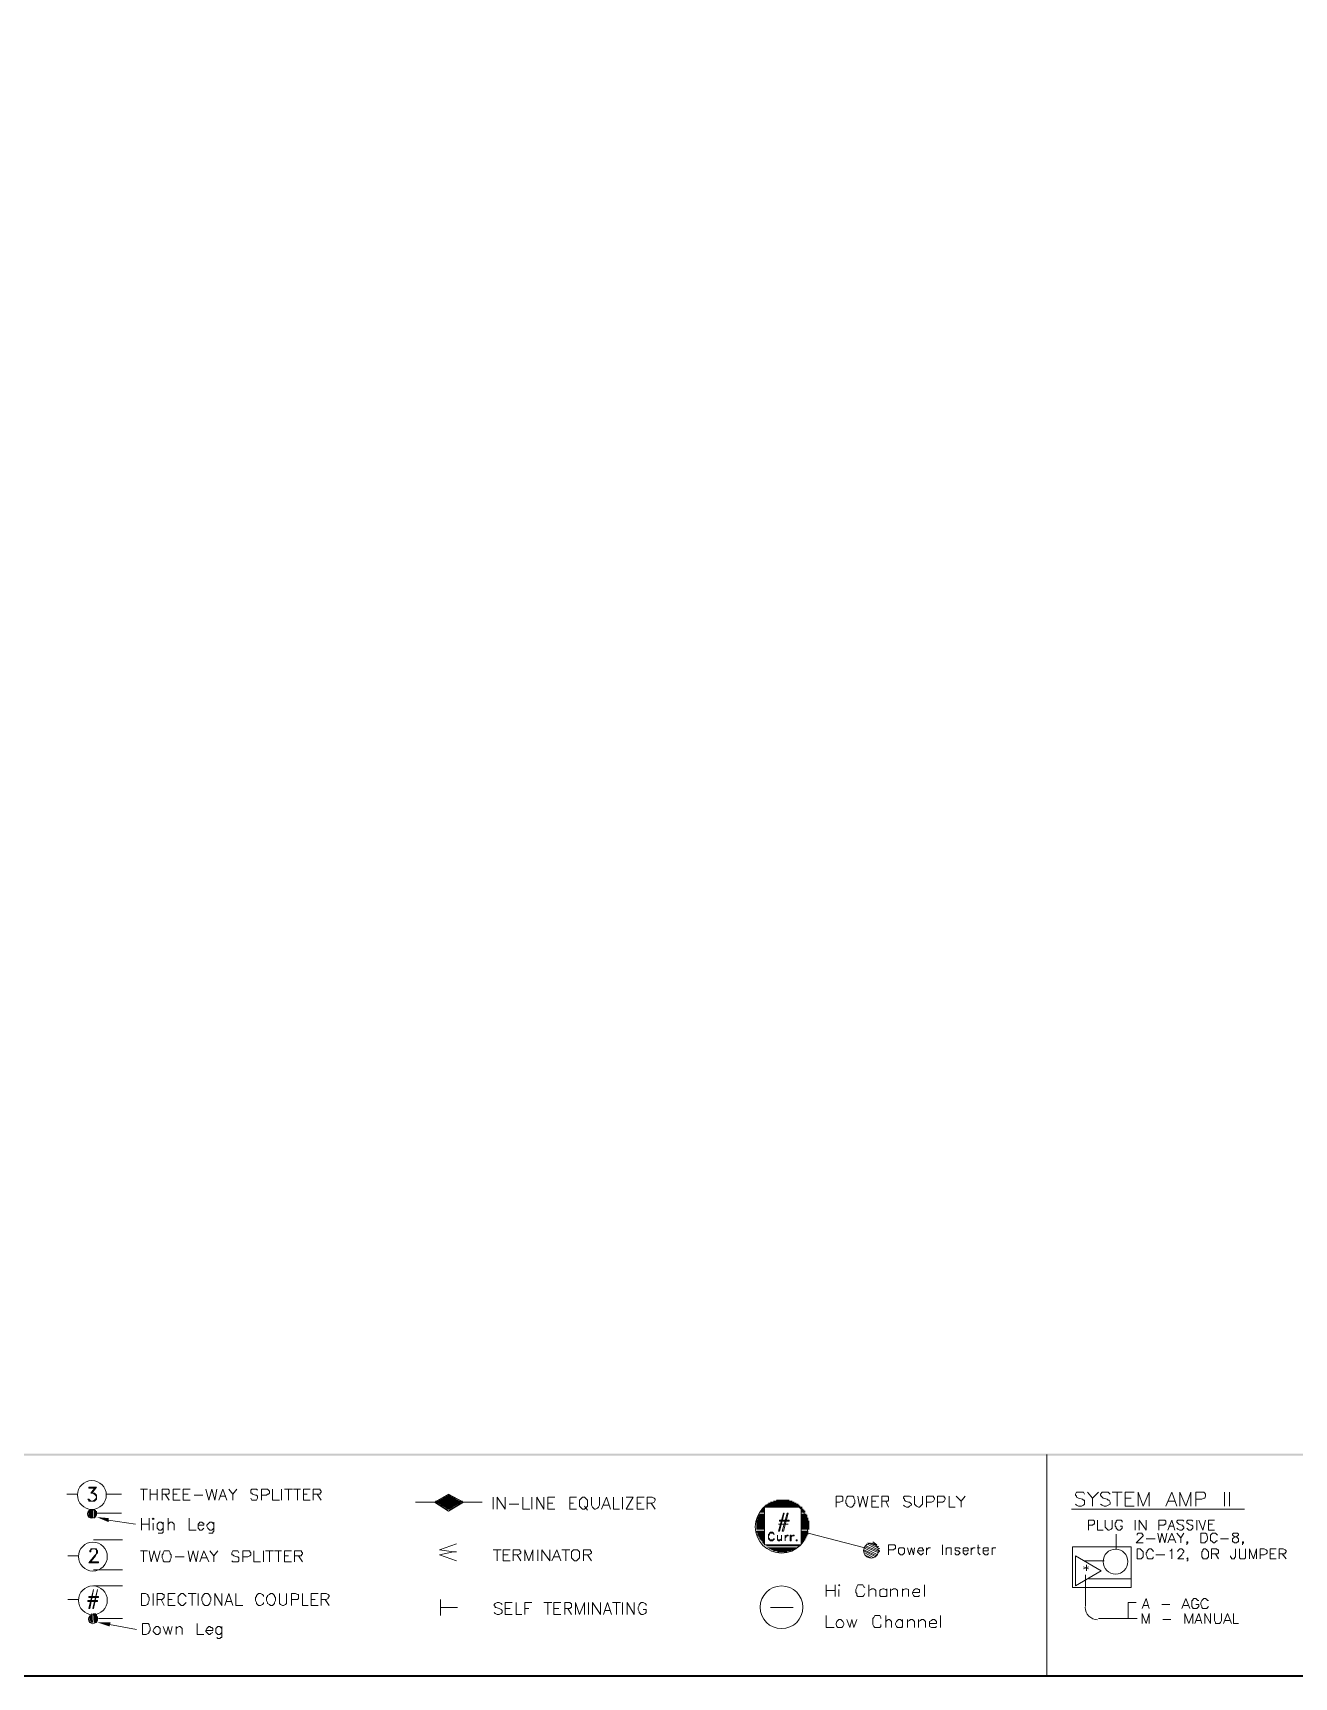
# Model space of a CAD drawing. Header units: millimetres. Extents: x 5.9 to 40.1, y 2 to 30.5.
# Drawn here: x 13.54 to 19.42, y 2.43 to 10.09 of the extents above; entities that cross this region are included whole.
import ezdxf

# ---------------------------------------------------------------- set-up
doc = ezdxf.new("R2010")
doc.units = ezdxf.units.MM
doc.layers.add('PDF_0', color=7, linetype='Continuous')

msp = doc.modelspace()

# ---------------------------------------------------------------- linework, layer by layer
at = {"layer": 'PDF_0', "lineweight": 0, "const_width": 0.00925}
msp.add_lwpolyline([(40.0887, 2.4351), (40.0887, 30.5349), (5.8905, 30.5349), (5.8905, 2.4351)], close=True, dxfattribs=at)
at = {"layer": 'PDF_0', "lineweight": 9}
msp.add_lwpolyline([(18.2631, 3.4669), (18.2631, 2.4351)], dxfattribs=at)
at = {"layer": 'PDF_0', "color": 8, "lineweight": 0, "true_color": 0x808080}
for points in [[(13.7505, 3.2784, 1), (13.8847, 3.2784, 1)], [(13.8893, 2.9915, 1), (13.7551, 2.9915, 1)], [(18.5258, 2.9683, 1), (18.6414, 2.9683, 1)], [(13.8893, 2.7879, 1), (13.7551, 2.7879, 1)], [(17.1283, 2.7555, 1), (16.9294, 2.7555, 1)]]:
    msp.add_lwpolyline(points, format="xyb", close=True, dxfattribs=at)
for points in [[(13.8351, 3.3096), (13.8027, 3.3096), (13.8027, 3.3142), (13.8397, 3.3142), (13.8166, 3.2864), (13.8212, 3.2864), (13.8304, 3.2864), (13.8397, 3.2772), (13.8397, 3.2679), (13.8397, 3.2587), (13.8304, 3.2494), (13.8212, 3.2494), (13.8119, 3.2494), (13.8027, 3.2494), (13.8027, 3.254), (13.7981, 3.2587), (13.8027, 3.2587)], [(13.8351, 3.3142), (13.8119, 3.2864), (13.8212, 3.2864), (13.8304, 3.2818), (13.8397, 3.2725)], [(14.0433, 3.3049), (14.0757, 3.3049)], [(14.0572, 3.3049), (14.0572, 3.254)], [(14.0896, 3.3049), (14.0896, 3.254)], [(14.1219, 3.3049), (14.1219, 3.254)], [(14.1451, 3.254), (14.1451, 3.3049), (14.1682, 3.3049), (14.1728, 3.3049), (14.1775, 3.3003), (14.1775, 3.2957), (14.1775, 3.291), (14.1775, 3.2864), (14.1728, 3.2818), (14.1682, 3.2818), (14.1451, 3.2818)], [(14.2284, 3.254), (14.196, 3.254), (14.196, 3.3049), (14.2284, 3.3049)], [(14.2746, 3.254), (14.2422, 3.254), (14.2422, 3.3049), (14.2746, 3.3049)], [(14.3487, 3.3049), (14.3625, 3.254), (14.3764, 3.3049), (14.3903, 3.254), (14.3996, 3.3049)], [(14.4088, 3.254), (14.4273, 3.3049), (14.4458, 3.254)], [(14.4551, 3.3049), (14.4736, 3.2818), (14.4736, 3.254)], [(14.4921, 3.3049), (14.4736, 3.2818)], [(14.5893, 3.3003), (14.5846, 3.3049), (14.5754, 3.3049), (14.5661, 3.3049), (14.5615, 3.3049), (14.5569, 3.3003), (14.5569, 3.2957), (14.5569, 3.2864), (14.5615, 3.2864), (14.5661, 3.2818), (14.58, 3.2772), (14.5846, 3.2772), (14.5893, 3.2725), (14.5893, 3.2679), (14.5893, 3.2633), (14.5846, 3.254), (14.5754, 3.254), (14.5661, 3.254), (14.5615, 3.254), (14.5569, 3.2633)], [(14.6078, 3.254), (14.6078, 3.3049), (14.6309, 3.3049), (14.6355, 3.3049), (14.6402, 3.3003), (14.6448, 3.2957), (14.6448, 3.2864), (14.6402, 3.2818), (14.6355, 3.2818), (14.6309, 3.2772), (14.6078, 3.2772)], [(14.6587, 3.3049), (14.6587, 3.254), (14.6911, 3.254)], [(14.7003, 3.3049), (14.7003, 3.254)], [(14.7142, 3.3049), (14.7512, 3.3049)], [(14.7327, 3.3049), (14.7327, 3.254)], [(14.7558, 3.3049), (14.7882, 3.3049)], [(14.7743, 3.3049), (14.7743, 3.254)], [(14.8345, 3.254), (14.8021, 3.254), (14.8021, 3.3049), (14.8345, 3.3049)], [(14.8484, 3.254), (14.8484, 3.3049), (14.8715, 3.3049), (14.8808, 3.3049), (14.8808, 3.3003), (14.8854, 3.2957), (14.8854, 3.291), (14.8808, 3.2864), (14.8808, 3.2818), (14.8715, 3.2818), (14.8484, 3.2818)], [(13.7518, 3.2818), (13.7009, 3.2818)], [(13.8397, 3.2633), (13.8304, 3.254), (13.8212, 3.2494), (13.8119, 3.2494), (13.8027, 3.254), (13.8027, 3.2587), (13.8119, 3.2494)], [(13.8258, 3.2864), (13.8351, 3.2772), (13.8397, 3.2679), (13.8351, 3.2587), (13.8258, 3.2494)], [(13.886, 3.2818), (13.9554, 3.2818)], [(14.0896, 3.2818), (14.1219, 3.2818)], [(14.159, 3.2818), (14.1775, 3.254)], [(14.196, 3.2818), (14.2145, 3.2818)], [(14.2422, 3.2818), (14.2654, 3.2818)], [(14.2931, 3.2772), (14.3348, 3.2772)], [(14.4134, 3.2725), (14.4412, 3.2725)], [(14.8021, 3.2818), (14.8206, 3.2818)], [(14.8669, 3.2818), (14.8854, 3.254)], [(15.325, 3.2448), (15.635, 3.2448)], [(15.4129, 3.2448), (15.5424, 3.2448)], [(15.4175, 3.2494), (15.5424, 3.2494)], [(15.4221, 3.2402), (15.5332, 3.2402)], [(15.4268, 3.2494), (15.5332, 3.2494)], [(15.4314, 3.254), (15.5239, 3.254)], [(15.4314, 3.2355), (15.5286, 3.2355)], [(15.4406, 3.2587), (15.5147, 3.2587)], [(15.4406, 3.2309), (15.5193, 3.2309)], [(15.4453, 3.2263), (15.51, 3.2263)], [(15.4499, 3.2633), (15.51, 3.2633)], [(15.4545, 3.2679), (15.5008, 3.2679)], [(15.4545, 3.2216), (15.5008, 3.2216)], [(15.4638, 3.2725), (15.4915, 3.2725)], [(15.4638, 3.217), (15.4962, 3.217)], [(15.473, 3.2772), (15.4869, 3.2772)], [(15.6859, 3.2679), (15.6859, 3.2124)], [(15.7044, 3.2124), (15.7044, 3.2679), (15.7414, 3.2124), (15.7414, 3.2679)], [(15.7599, 3.2355), (15.8062, 3.2355)], [(15.8247, 3.2679), (15.8247, 3.2124), (15.8571, 3.2124)], [(15.8663, 3.2679), (15.8663, 3.2124)], [(15.8895, 3.2124), (15.8895, 3.2679), (15.9218, 3.2124), (15.9218, 3.2679)], [(15.9727, 3.2124), (15.9404, 3.2124), (15.9404, 3.2679), (15.9727, 3.2679)], [(15.9404, 3.2402), (15.9635, 3.2402)], [(16.0745, 3.2124), (16.0422, 3.2124), (16.0422, 3.2679), (16.0745, 3.2679)], [(16.0422, 3.2402), (16.0607, 3.2402)], [(16.1116, 3.2263), (16.1254, 3.2078)], [(16.1439, 3.2679), (16.1439, 3.2309), (16.1486, 3.2216), (16.1532, 3.217), (16.1578, 3.2124), (16.1625, 3.2124), (16.1717, 3.217), (16.1763, 3.2216), (16.181, 3.2309), (16.181, 3.2679)], [(16.1902, 3.2124), (16.2134, 3.2679), (16.2319, 3.2124)], [(16.1995, 3.2309), (16.2226, 3.2309)], [(16.2457, 3.2679), (16.2457, 3.2124), (16.2735, 3.2124)], [(16.2874, 3.2679), (16.2874, 3.2124)], [(16.3383, 3.2124), (16.3059, 3.2124), (16.3383, 3.2679), (16.3059, 3.2679)], [(16.3892, 3.2124), (16.3568, 3.2124), (16.3568, 3.2679), (16.3892, 3.2679)], [(16.3568, 3.2402), (16.3753, 3.2402)], [(16.4031, 3.2124), (16.4031, 3.2679), (16.4262, 3.2679), (16.4354, 3.2633), (16.4401, 3.2587), (16.4401, 3.254), (16.4354, 3.2448), (16.4262, 3.2402), (16.4031, 3.2402)], [(16.4216, 3.2402), (16.4401, 3.2124)], [(16.9398, 3.217), (16.949, 3.217)], [(16.9444, 3.2216), (16.949, 3.2216)], [(16.949, 3.2263), (17.1156, 3.2263)], [(16.9537, 3.2309), (17.111, 3.2309)], [(16.9629, 3.2355), (17.1064, 3.2355)], [(16.9676, 3.2402), (17.0971, 3.2402)], [(16.9768, 3.2448), (17.0879, 3.2448)], [(16.9907, 3.2494), (17.0786, 3.2494)], [(17.0046, 3.254), (17.0647, 3.254)], [(17.1202, 3.2216), (17.1249, 3.2216)], [(17.1202, 3.217), (17.1249, 3.217)], [(17.2822, 3.2216), (17.2822, 3.2725), (17.3007, 3.2725), (17.31, 3.2725), (17.3146, 3.2679), (17.3146, 3.2633), (17.3146, 3.2587), (17.3146, 3.2494), (17.31, 3.2494), (17.3007, 3.2448), (17.2822, 3.2448)], [(17.384, 3.2725), (17.3932, 3.2216), (17.4071, 3.2725), (17.421, 3.2216), (17.4303, 3.2725)], [(17.4812, 3.2216), (17.4488, 3.2216), (17.4488, 3.2725), (17.4812, 3.2725)], [(17.4488, 3.2494), (17.4673, 3.2494)], [(17.495, 3.2216), (17.495, 3.2725), (17.5182, 3.2725), (17.5228, 3.2725), (17.5274, 3.2679), (17.5274, 3.2633), (17.5274, 3.2587), (17.5274, 3.254), (17.5228, 3.2494), (17.5182, 3.2494), (17.495, 3.2494)], [(17.5135, 3.2494), (17.5274, 3.2216)], [(17.6338, 3.2679), (17.6246, 3.2725), (17.62, 3.2725), (17.6107, 3.2725), (17.6015, 3.2725), (17.5968, 3.2679), (17.5968, 3.2633), (17.6015, 3.2587), (17.6015, 3.254), (17.6061, 3.2494), (17.62, 3.2448), (17.6246, 3.2448), (17.6292, 3.2402), (17.6338, 3.2355), (17.6338, 3.2309), (17.6246, 3.2263), (17.62, 3.2216), (17.6107, 3.2216), (17.6015, 3.2263), (17.5968, 3.2309)], [(17.6477, 3.2725), (17.6477, 3.2355), (17.6524, 3.2309), (17.657, 3.2263), (17.6662, 3.2216), (17.6709, 3.2216), (17.6755, 3.2263), (17.6801, 3.2309), (17.6847, 3.2355), (17.6847, 3.2725)], [(17.7032, 3.2216), (17.7032, 3.2725), (17.7264, 3.2725), (17.7356, 3.2725), (17.7356, 3.2679), (17.7403, 3.2633), (17.7403, 3.2587), (17.7356, 3.2494), (17.7264, 3.2448), (17.7032, 3.2448)], [(17.7541, 3.2216), (17.7541, 3.2725), (17.7773, 3.2725), (17.7865, 3.2725), (17.7865, 3.2679), (17.7912, 3.2633), (17.7912, 3.2587), (17.7865, 3.2494), (17.7773, 3.2448), (17.7541, 3.2448)], [(17.8097, 3.2725), (17.8097, 3.2216), (17.8374, 3.2216)], [(17.8421, 3.2725), (17.8652, 3.2494), (17.8652, 3.2216)], [(17.8837, 3.2725), (17.8652, 3.2494)], [(18.4389, 3.2818), (18.4343, 3.291), (18.4251, 3.291), (18.4112, 3.291), (18.4019, 3.291), (18.3973, 3.2818), (18.3973, 3.2772), (18.4019, 3.2725), (18.4019, 3.2679), (18.4112, 3.2633), (18.4297, 3.2587), (18.4343, 3.254), (18.4389, 3.254), (18.4389, 3.2448), (18.4389, 3.2355), (18.4343, 3.2309), (18.4251, 3.2263), (18.4112, 3.2263), (18.4019, 3.2309), (18.3973, 3.2355)], [(18.4528, 3.291), (18.476, 3.2633), (18.476, 3.2263)], [(18.5037, 3.291), (18.476, 3.2633)], [(18.5592, 3.2818), (18.55, 3.291), (18.5407, 3.291), (18.5315, 3.291), (18.5222, 3.291), (18.513, 3.2818), (18.513, 3.2772), (18.5176, 3.2725), (18.5222, 3.2679), (18.5269, 3.2633), (18.5454, 3.2587), (18.55, 3.254), (18.5546, 3.254), (18.5592, 3.2448), (18.5592, 3.2355), (18.55, 3.2309), (18.5407, 3.2263), (18.5315, 3.2263), (18.5222, 3.2309), (18.513, 3.2355)], [(18.5685, 3.291), (18.6148, 3.291)], [(18.5916, 3.291), (18.5916, 3.2263)], [(18.6703, 3.2263), (18.6287, 3.2263), (18.6287, 3.291), (18.6703, 3.291)], [(18.6287, 3.2633), (18.6564, 3.2633)], [(18.6888, 3.2263), (18.6888, 3.291), (18.7119, 3.2263), (18.7397, 3.291), (18.7397, 3.2263)], [(18.8184, 3.2263), (18.8461, 3.291), (18.8693, 3.2263)], [(18.8276, 3.2494), (18.86, 3.2494)], [(18.8831, 3.2263), (18.8831, 3.291), (18.9109, 3.2263), (18.934, 3.291), (18.934, 3.2263)], [(18.9572, 3.2263), (18.9572, 3.291), (18.9849, 3.291), (18.9942, 3.291), (18.9988, 3.2864), (19.0034, 3.2818), (19.0034, 3.2725), (18.9988, 3.2633), (18.9942, 3.2633), (18.9849, 3.2587), (18.9572, 3.2587)], [(19.0914, 3.291), (19.0914, 3.2263)], [(19.1145, 3.291), (19.1145, 3.2263)], [(13.8027, 3.2031), (13.8027, 3.18)], [(13.8073, 3.2124), (13.8073, 3.1754)], [(13.8119, 3.2124), (13.8119, 3.1707)], [(13.8166, 3.2124), (13.8166, 3.1707)], [(13.8212, 3.2124), (13.8212, 3.1707)], [(13.8304, 3.2124), (13.8304, 3.1707)], [(13.8351, 3.2078), (13.8351, 3.1754)], [(13.8397, 3.2031), (13.8397, 3.1846)], [(13.8397, 3.1939), (13.9554, 3.1939)], [(13.8952, 3.1615), (14.0201, 3.143)], [(14.0479, 3.1707), (14.0479, 3.1152)], [(14.0479, 3.143), (14.0849, 3.143)], [(14.0849, 3.1707), (14.0849, 3.1152)], [(14.1034, 3.1476), (14.1034, 3.1152)], [(14.1497, 3.143), (14.1451, 3.1476), (14.1404, 3.1522), (14.1312, 3.1522), (14.1266, 3.1476), (14.1219, 3.143), (14.1219, 3.1384), (14.1219, 3.1337), (14.1219, 3.1245), (14.1266, 3.1198), (14.1312, 3.1152), (14.1404, 3.1152), (14.1451, 3.1198), (14.1497, 3.1245)], [(14.1497, 3.1522), (14.1497, 3.1106), (14.1497, 3.106), (14.1451, 3.1013), (14.1404, 3.1013), (14.1312, 3.1013), (14.1266, 3.1013)], [(14.1728, 3.1707), (14.1728, 3.1152)], [(14.1728, 3.143), (14.1775, 3.1476), (14.1821, 3.1522), (14.1913, 3.1522), (14.196, 3.1476), (14.2006, 3.143), (14.2006, 3.1152)], [(14.27, 3.1707), (14.27, 3.1152), (14.3024, 3.1152)], [(14.3116, 3.1384), (14.3394, 3.1384), (14.3394, 3.143), (14.3394, 3.1476), (14.3348, 3.1476), (14.3302, 3.1522), (14.3209, 3.1522), (14.3163, 3.1476), (14.3116, 3.143), (14.3116, 3.1384), (14.3116, 3.1337), (14.3116, 3.1245), (14.3163, 3.1198), (14.3209, 3.1152), (14.3302, 3.1152), (14.3348, 3.1198), (14.3394, 3.1245)], [(14.3857, 3.143), (14.3811, 3.1476), (14.3764, 3.1522), (14.3672, 3.1522), (14.3625, 3.1476), (14.3579, 3.143), (14.3533, 3.1384), (14.3533, 3.1337), (14.3579, 3.1245), (14.3625, 3.1198), (14.3672, 3.1152), (14.3764, 3.1152), (14.3811, 3.1198), (14.3857, 3.1245)], [(14.3857, 3.1522), (14.3857, 3.1106), (14.3811, 3.106), (14.3811, 3.1013), (14.3764, 3.1013), (14.3672, 3.1013), (14.3625, 3.1013)], [(15.4684, 3.2124), (15.4869, 3.2124)], [(16.912, 3.1615), (16.949, 3.1615)], [(16.912, 3.1569), (16.949, 3.1569)], [(16.912, 3.1522), (16.949, 3.1522)], [(16.912, 3.1476), (16.949, 3.1476)], [(16.912, 3.143), (16.949, 3.143)], [(16.9167, 3.1754), (16.949, 3.1754)], [(16.9167, 3.1707), (16.949, 3.1707)], [(16.9167, 3.1661), (16.949, 3.1661)], [(16.9213, 3.1846), (16.949, 3.1846)], [(16.9213, 3.18), (16.949, 3.18)], [(16.9259, 3.1985), (16.949, 3.1985)], [(16.9259, 3.1893), (16.949, 3.1893)], [(16.9305, 3.2031), (16.949, 3.2031)], [(16.9352, 3.2124), (16.949, 3.2124)], [(16.9352, 3.2078), (16.949, 3.2078)], [(17.0138, 3.143), (17.0601, 3.143), (17.0138, 3.143)], [(17.1202, 3.2124), (17.1295, 3.2124)], [(17.1202, 3.2078), (17.1341, 3.2078)], [(17.1202, 3.2031), (17.1388, 3.2031)], [(17.1202, 3.1985), (17.1388, 3.1985)], [(17.1202, 3.1893), (17.1434, 3.1893)], [(17.1202, 3.1846), (17.148, 3.1846)], [(17.1202, 3.18), (17.148, 3.18)], [(17.1202, 3.1754), (17.148, 3.1754)], [(17.1202, 3.1707), (17.1526, 3.1707)], [(17.1202, 3.1661), (17.1526, 3.1661)], [(17.1202, 3.1615), (17.1526, 3.1615)], [(17.1202, 3.1569), (17.1573, 3.1569)], [(17.1202, 3.1522), (17.1573, 3.1522)], [(17.1202, 3.1476), (17.1573, 3.1476)], [(17.1202, 3.143), (17.1573, 3.143)], [(18.3788, 3.2124), (19.1839, 3.2124)], [(18.4575, 3.1152), (18.4575, 3.1615), (18.476, 3.1615), (18.4806, 3.1615), (18.4852, 3.1569), (18.4852, 3.1522), (18.4852, 3.1476), (18.4852, 3.143), (18.4806, 3.143), (18.476, 3.1384), (18.4575, 3.1384)], [(18.4991, 3.1615), (18.4991, 3.1152), (18.5269, 3.1152)], [(18.5361, 3.1615), (18.5361, 3.1291), (18.5407, 3.1245), (18.5454, 3.1198), (18.55, 3.1152), (18.5546, 3.1152), (18.5639, 3.1198), (18.5685, 3.1245), (18.5685, 3.1291), (18.5685, 3.1615)], [(18.6148, 3.1522), (18.6148, 3.1569), (18.6101, 3.1615), (18.6055, 3.1615), (18.5963, 3.1615), (18.5916, 3.1615), (18.587, 3.1569), (18.587, 3.1522), (18.5824, 3.1476), (18.5824, 3.1337), (18.587, 3.1291), (18.587, 3.1245), (18.5916, 3.1198), (18.5963, 3.1152), (18.6055, 3.1152), (18.6101, 3.1198), (18.6148, 3.1245), (18.6148, 3.1291), (18.6148, 3.1337), (18.6055, 3.1337)], [(18.6749, 3.1615), (18.6749, 3.1152)], [(18.6934, 3.1152), (18.6934, 3.1615), (18.7258, 3.1152), (18.7258, 3.1615)], [(18.786, 3.1152), (18.786, 3.1615), (18.8091, 3.1615), (18.8137, 3.1615), (18.8184, 3.1569), (18.8184, 3.1522), (18.8184, 3.1476), (18.8184, 3.143), (18.8137, 3.143), (18.8091, 3.1384), (18.786, 3.1384)], [(18.8276, 3.1152), (18.8461, 3.1615), (18.86, 3.1152)], [(18.9016, 3.1569), (18.897, 3.1615), (18.8924, 3.1615), (18.8831, 3.1615), (18.8739, 3.1615), (18.8693, 3.1569), (18.8693, 3.1522), (18.8739, 3.1476), (18.8785, 3.143), (18.8924, 3.1384), (18.897, 3.1384), (18.897, 3.1337), (18.9016, 3.1291), (18.9016, 3.1245), (18.897, 3.1198), (18.8924, 3.1152), (18.8831, 3.1152), (18.8739, 3.1198), (18.8693, 3.1245)], [(18.9433, 3.1569), (18.9387, 3.1615), (18.934, 3.1615), (18.9248, 3.1615), (18.9202, 3.1615), (18.9155, 3.1569), (18.9155, 3.1522), (18.9155, 3.1476), (18.9202, 3.1476), (18.9248, 3.143), (18.934, 3.1384), (18.9387, 3.1384), (18.9433, 3.1337), (18.9433, 3.1291), (18.9433, 3.1245), (18.9387, 3.1198), (18.934, 3.1152), (18.9248, 3.1152), (18.9202, 3.1198), (18.9155, 3.1245)], [(18.9618, 3.1615), (18.9618, 3.1152)], [(18.971, 3.1615), (18.9896, 3.1152), (19.0034, 3.1615)], [(19.0451, 3.1152), (19.0173, 3.1152), (19.0173, 3.1615), (19.0451, 3.1615)], [(19.0173, 3.143), (19.0358, 3.143)], [(13.8258, 3.069), (13.96, 3.069)], [(16.912, 3.1384), (16.949, 3.1384)], [(16.912, 3.1337), (16.949, 3.1337)], [(16.912, 3.1291), (16.949, 3.1291)], [(16.912, 3.1245), (16.949, 3.1245)], [(16.912, 3.1198), (16.949, 3.1198)], [(16.912, 3.1106), (16.949, 3.1106)], [(16.912, 3.106), (16.949, 3.106)], [(16.9167, 3.1013), (16.949, 3.1013)], [(16.9167, 3.0967), (16.949, 3.0967)], [(16.9167, 3.0921), (16.949, 3.0921)], [(16.9213, 3.0875), (16.949, 3.0875)], [(16.9213, 3.0828), (16.949, 3.0828)], [(16.9259, 3.0782), (16.949, 3.0782)], [(16.9259, 3.0736), (16.949, 3.0736)], [(16.9305, 3.069), (16.949, 3.069)], [(16.9352, 3.0643), (16.949, 3.0643)], [(17.1202, 3.1384), (17.1573, 3.1384)], [(17.1202, 3.1337), (17.1573, 3.1337)], [(17.1202, 3.1291), (17.1573, 3.1291)], [(17.1202, 3.1245), (17.1573, 3.1245)], [(17.1202, 3.1198), (17.1573, 3.1198)], [(17.1202, 3.1106), (17.1526, 3.1106)], [(17.1202, 3.106), (17.1526, 3.106)], [(17.1202, 3.1013), (17.1526, 3.1013), (17.4164, 3.0319)], [(17.1202, 3.0967), (17.1526, 3.0967)], [(17.1202, 3.0921), (17.148, 3.0921)], [(17.1202, 3.0875), (17.148, 3.0875)], [(17.1202, 3.0828), (17.1434, 3.0828)], [(17.1202, 3.0782), (17.1434, 3.0782)], [(17.1202, 3.0736), (17.1388, 3.0736)], [(17.1202, 3.069), (17.1388, 3.069)], [(17.1202, 3.0643), (17.1341, 3.0643)], [(18.587, 3.0273), (18.587, 3.0967)], [(18.6842, 3.0921), (18.6842, 3.0967), (18.6888, 3.1013), (18.6934, 3.1013), (18.7027, 3.1013), (18.7073, 3.1013), (18.7073, 3.0967), (18.7119, 3.0921), (18.7119, 3.0875), (18.7073, 3.0828), (18.7027, 3.0782), (18.6795, 3.0551), (18.7119, 3.0551)], [(18.7258, 3.0736), (18.7675, 3.0736)], [(18.7813, 3.1013), (18.7906, 3.0551), (18.7998, 3.1013), (18.8137, 3.0551), (18.823, 3.1013)], [(18.8276, 3.0551), (18.8461, 3.1013), (18.8646, 3.0551)], [(18.8322, 3.1337), (18.8554, 3.1337)], [(18.8369, 3.069), (18.86, 3.069)], [(18.8693, 3.1013), (18.8878, 3.0782), (18.8878, 3.0551)], [(18.9016, 3.1013), (18.8878, 3.0782)], [(19.059, 3.0921), (19.0543, 3.0967), (19.0497, 3.1013), (19.0451, 3.1013), (19.0405, 3.1013), (19.0358, 3.1013), (19.0312, 3.0967), (19.0266, 3.0921), (19.0266, 3.0828), (19.0266, 3.0736), (19.0266, 3.0643), (19.0312, 3.0643), (19.0358, 3.0597), (19.0405, 3.0551), (19.0451, 3.0551), (19.0497, 3.0597), (19.0543, 3.0643), (19.059, 3.0643)], [(19.0728, 3.0736), (19.1099, 3.0736)], [(13.7564, 2.9949), (13.7055, 2.9949)], [(13.8073, 2.9672), (13.8489, 2.9672), (13.8489, 2.9625), (13.8027, 2.9625), (13.8304, 2.9949), (13.8397, 3.0042), (13.8397, 3.0088), (13.8397, 3.0181), (13.8397, 3.0227), (13.8304, 3.0273), (13.8212, 3.0273), (13.8119, 3.0227), (13.8119, 3.0181), (13.8119, 3.0134), (13.8073, 3.0134), (13.8073, 3.0181), (13.8119, 3.0227), (13.8119, 3.0273), (13.8212, 3.0273), (13.8304, 3.0273), (13.8397, 3.0273), (13.8397, 3.0227), (13.8443, 3.0181), (13.8443, 3.0088), (13.8397, 3.0042), (13.8351, 2.9949), (13.8073, 2.9625)], [(14.0433, 3.0181), (14.0757, 3.0181)], [(14.0572, 3.0181), (14.0572, 2.9672)], [(14.0849, 3.0181), (14.0942, 2.9672), (14.1081, 3.0181), (14.1219, 2.9672), (14.1358, 3.0181)], [(14.2052, 2.9903), (14.2469, 2.9903)], [(14.2654, 3.0181), (14.2746, 2.9672), (14.2885, 3.0181), (14.3024, 2.9672), (14.3116, 3.0181)], [(14.3209, 2.9672), (14.3394, 3.0181), (14.3625, 2.9672)], [(14.3302, 2.9857), (14.3533, 2.9857)], [(14.3672, 3.0181), (14.3857, 2.9949), (14.3857, 2.9672)], [(14.4042, 3.0181), (14.3857, 2.9949)], [(14.5014, 3.0088), (14.4967, 3.0181), (14.4921, 3.0181), (14.4782, 3.0181), (14.4736, 3.0181), (14.469, 3.0088), (14.469, 3.0042), (14.469, 2.9995), (14.4736, 2.9995), (14.4782, 2.9949), (14.4921, 2.9903), (14.4967, 2.9903), (14.5014, 2.9857), (14.5014, 2.981), (14.5014, 2.9718), (14.4967, 2.9672), (14.4921, 2.9672), (14.4782, 2.9672), (14.4736, 2.9672), (14.469, 2.9718)], [(14.5199, 2.9672), (14.5199, 3.0181), (14.543, 3.0181), (14.5523, 3.0181), (14.5523, 3.0134), (14.5569, 3.0088), (14.5569, 2.9995), (14.5523, 2.9949), (14.543, 2.9903), (14.5199, 2.9903)], [(14.5708, 3.0181), (14.5708, 2.9672), (14.6032, 2.9672)], [(14.617, 3.0181), (14.617, 2.9672)], [(14.6263, 3.0181), (14.6633, 3.0181)], [(14.6448, 3.0181), (14.6448, 2.9672)], [(14.6679, 3.0181), (14.7003, 3.0181)], [(14.6864, 3.0181), (14.6864, 2.9672)], [(14.7466, 2.9672), (14.7142, 2.9672), (14.7142, 3.0181), (14.7466, 3.0181)], [(14.7142, 2.9949), (14.7327, 2.9949)], [(14.7605, 2.9672), (14.7605, 3.0181), (14.7836, 3.0181), (14.7929, 3.0181), (14.7929, 3.0134), (14.7975, 3.0088), (14.7975, 3.0042), (14.7929, 2.9995), (14.7929, 2.9949), (14.7836, 2.9949), (14.7605, 2.9949)], [(14.779, 2.9949), (14.7975, 2.9672)], [(15.5008, 3.0134), (15.436, 3.0227), (15.5147, 3.0504)], [(15.5147, 2.9718), (15.436, 2.9995), (15.5008, 3.0134), (15.5147, 3.0134)], [(15.6859, 3.0227), (15.7229, 3.0227)], [(15.7044, 3.0227), (15.7044, 2.9718)], [(15.7645, 2.9718), (15.7321, 2.9718), (15.7321, 3.0227), (15.7645, 3.0227)], [(15.7321, 2.9995), (15.7553, 2.9995)], [(15.7784, 2.9718), (15.7784, 3.0227), (15.8015, 3.0227), (15.8108, 3.0227), (15.8108, 3.0181), (15.8154, 3.0134), (15.8154, 3.0088), (15.8108, 3.0042), (15.8015, 2.9995), (15.7784, 2.9995)], [(15.7969, 2.9995), (15.8154, 2.9718)], [(15.8339, 2.9718), (15.8339, 3.0227), (15.8524, 2.9718), (15.871, 3.0227), (15.871, 2.9718)], [(15.8941, 3.0227), (15.8941, 2.9718)], [(15.9126, 2.9718), (15.9126, 3.0227), (15.9496, 2.9718), (15.9496, 3.0227)], [(15.9589, 2.9718), (15.982, 3.0227), (16.0005, 2.9718)], [(15.9681, 2.9903), (15.9913, 2.9903)], [(16.0051, 3.0227), (16.0422, 3.0227)], [(16.0236, 3.0227), (16.0236, 2.9718)], [(16.1069, 2.9718), (16.1069, 3.0227), (16.1301, 3.0227), (16.1393, 3.0227), (16.1393, 3.0181), (16.1439, 3.0134), (16.1439, 3.0088), (16.1393, 3.0042), (16.1301, 2.9995), (16.1069, 2.9995)], [(16.1254, 2.9995), (16.1439, 2.9718)], [(16.9398, 3.0597), (16.949, 3.0597)], [(16.9398, 3.0551), (16.949, 3.0551)], [(16.9444, 3.0504), (16.949, 3.0504)], [(16.9537, 3.0458), (17.1156, 3.0458)], [(16.9583, 3.0412), (17.111, 3.0412)], [(16.9629, 3.0319), (17.1017, 3.0319)], [(16.9722, 3.0273), (17.0971, 3.0273)], [(16.9814, 3.0227), (17.0879, 3.0227)], [(16.9907, 3.0181), (17.074, 3.0181)], [(17.0092, 3.0134), (17.0555, 3.0134)], [(17.1202, 3.0597), (17.1295, 3.0597)], [(17.1202, 3.0551), (17.1249, 3.0551)], [(17.1202, 3.0504), (17.1202, 3.0504)], [(17.4765, 2.9995), (17.4117, 3.0319)], [(17.4719, 2.9949), (17.4117, 3.0227)], [(17.4673, 2.9903), (17.4117, 3.0181)], [(17.4812, 3.0088), (17.4164, 3.0366)], [(17.458, 2.9857), (17.4164, 3.0088)], [(17.4858, 3.0134), (17.421, 3.0412)], [(17.4858, 3.0181), (17.4256, 3.0504)], [(17.4441, 2.9857), (17.4256, 2.9949)], [(17.4858, 3.0273), (17.4303, 3.0551)], [(17.4812, 3.0366), (17.4395, 3.0551)], [(17.4719, 3.0458), (17.4534, 3.0597)], [(17.5274, 2.9995), (17.5274, 3.0458), (17.5506, 3.0458), (17.5552, 3.0458), (17.5598, 3.0412), (17.5598, 3.0319), (17.5598, 3.0273), (17.5552, 3.0273), (17.5506, 3.0227), (17.5274, 3.0227)], [(17.6153, 3.0319), (17.6246, 2.9995), (17.6338, 3.0319), (17.6431, 2.9995), (17.6477, 3.0319)], [(17.6616, 3.0181), (17.6894, 3.0181), (17.6894, 3.0227), (17.6847, 3.0273), (17.6847, 3.0319), (17.6801, 3.0319), (17.6755, 3.0319), (17.6709, 3.0319), (17.6662, 3.0273), (17.6616, 3.0181), (17.6616, 3.0134), (17.6662, 3.0088), (17.6709, 3.0042), (17.6755, 2.9995), (17.6801, 2.9995), (17.6847, 3.0042), (17.6894, 3.0088)], [(17.7032, 3.0319), (17.7032, 2.9995)], [(17.7032, 3.0181), (17.7079, 3.0273), (17.7125, 3.0319), (17.7171, 3.0319), (17.7218, 3.0319)], [(17.7773, 3.0458), (17.7773, 2.9995)], [(17.7958, 3.0319), (17.7958, 2.9995)], [(17.7958, 3.0227), (17.8004, 3.0319), (17.805, 3.0319), (17.8143, 3.0319), (17.8189, 3.0319), (17.8189, 3.0227), (17.8189, 2.9995)], [(17.8606, 3.0273), (17.8559, 3.0319), (17.8513, 3.0319), (17.8421, 3.0319), (17.8374, 3.0319), (17.8374, 3.0273), (17.8374, 3.0227), (17.8421, 3.0181), (17.8513, 3.0181), (17.8559, 3.0134), (17.8606, 3.0088), (17.8559, 3.0042), (17.8513, 2.9995), (17.8421, 2.9995), (17.8374, 3.0042), (17.8374, 3.0088)], [(17.8744, 3.0181), (17.8976, 3.0181), (17.8976, 3.0227), (17.8976, 3.0273), (17.893, 3.0319), (17.8883, 3.0319), (17.8837, 3.0319), (17.8791, 3.0319), (17.8744, 3.0273), (17.8744, 3.0181), (17.8744, 3.0134), (17.8744, 3.0088), (17.8791, 3.0042), (17.8837, 2.9995), (17.8883, 2.9995), (17.893, 3.0042), (17.8976, 3.0088)], [(17.9115, 3.0319), (17.9115, 2.9995)], [(17.9115, 3.0181), (17.9161, 3.0273), (17.9207, 3.0319), (17.9253, 3.0319), (17.93, 3.0319)], [(17.9392, 3.0319), (17.9531, 3.0319)], [(17.9439, 3.0458), (17.9439, 3.0088), (17.9485, 3.0042), (17.9531, 2.9995)], [(17.967, 3.0181), (17.9901, 3.0181), (17.9901, 3.0227), (17.9901, 3.0273), (17.9901, 3.0319), (17.9855, 3.0319), (17.9762, 3.0319), (17.9716, 3.0319), (17.967, 3.0273), (17.967, 3.0181), (17.967, 3.0134), (17.967, 3.0088), (17.9716, 3.0042), (17.9762, 2.9995), (17.9855, 2.9995), (17.9901, 3.0042), (17.9901, 3.0088)], [(18.0086, 3.0319), (18.0086, 2.9995)], [(18.0086, 3.0181), (18.0086, 3.0273), (18.0133, 3.0319), (18.0179, 3.0319), (18.0271, 3.0319)], [(18.7582, 3.0134), (18.7582, 3.0181), (18.7536, 3.0227), (18.749, 3.0273), (18.7397, 3.0273), (18.7351, 3.0227), (18.7304, 3.0181), (18.7304, 3.0134), (18.7258, 3.0088), (18.7258, 2.9995), (18.7304, 2.9903), (18.7304, 2.9857), (18.7351, 2.981), (18.7397, 2.981), (18.749, 2.981), (18.7536, 2.981), (18.7582, 2.9857), (18.7582, 2.9903)], [(18.7721, 2.9995), (18.8137, 2.9995)], [(18.8369, 3.0181), (18.8415, 3.0181), (18.8461, 3.0273), (18.8461, 2.981)], [(18.8739, 3.0134), (18.8739, 3.0181), (18.8785, 3.0227), (18.8831, 3.0273), (18.8924, 3.0273), (18.897, 3.0227), (18.9016, 3.0181), (18.9016, 3.0134), (18.897, 3.0088), (18.8924, 2.9995), (18.8739, 2.981), (18.9016, 2.981)], [(18.9202, 3.0597), (18.9155, 3.0551), (18.9155, 3.0597), (18.9202, 3.0597), (18.9202, 3.0551), (18.9155, 3.0504), (18.9155, 3.0458)], [(18.9202, 2.981), (18.9155, 2.981), (18.9202, 2.9857), (18.9202, 2.981), (18.9202, 2.9764), (18.9202, 2.9718), (18.9155, 2.9718)], [(19.0312, 2.981), (19.0312, 3.0273), (19.0543, 3.0273), (19.059, 3.0227), (19.0636, 3.0227), (19.0636, 3.0181), (19.0636, 3.0134), (19.0636, 3.0088), (19.059, 3.0042), (19.0543, 3.0042), (19.0312, 3.0042)], [(19.0497, 3.0042), (19.0636, 2.981)], [(19.1422, 3.0273), (19.1422, 2.9903), (19.1376, 2.9857), (19.1376, 2.981), (19.133, 2.981), (19.1284, 2.981), (19.1237, 2.981), (19.1237, 2.9857), (19.1191, 2.9903), (19.1191, 2.9949)], [(19.1608, 3.0273), (19.1608, 2.9949), (19.1608, 2.9857), (19.1654, 2.981), (19.17, 2.981), (19.1746, 2.981), (19.1839, 2.981), (19.1885, 2.9857), (19.1885, 2.9949), (19.1885, 3.0273)], [(19.1793, 3.0597), (19.1746, 3.0551), (19.1746, 3.0597), (19.1793, 3.0597), (19.1793, 3.0551), (19.1746, 3.0504), (19.1746, 3.0458)], [(19.207, 2.981), (19.207, 3.0273), (19.2255, 2.981), (19.2394, 3.0273), (19.2394, 2.981)], [(19.2579, 2.981), (19.2579, 3.0273), (19.2764, 3.0273), (19.2857, 3.0227), (19.2903, 3.0181), (19.2903, 3.0088), (19.2857, 3.0042), (19.2764, 2.9995), (19.2579, 2.9995)], [(19.332, 2.981), (19.3042, 2.981), (19.3042, 3.0273), (19.332, 3.0273)], [(19.3042, 3.0042), (19.3227, 3.0042)], [(19.3458, 2.981), (19.3458, 3.0273), (19.3643, 3.0273), (19.3736, 3.0227), (19.3782, 3.0181), (19.3782, 3.0134), (19.3736, 3.0088), (19.3736, 3.0042), (19.3643, 3.0042), (19.3458, 3.0042)], [(19.3597, 3.0042), (19.3782, 2.981)], [(13.8258, 2.9301), (13.96, 2.9301)], [(18.4343, 2.944), (18.4575, 2.9348)], [(18.4575, 2.944), (18.4343, 2.9348)], [(18.5315, 2.9718), (18.4389, 2.9718)], [(18.4482, 2.9533), (18.4482, 2.9255)], [(13.8258, 2.8561), (13.96, 2.8561)], [(17.2359, 2.8607), (17.2359, 2.8052)], [(17.2359, 2.833), (17.2776, 2.833)], [(17.2776, 2.8607), (17.2776, 2.8052)], [(17.2961, 2.8376), (17.2961, 2.8052)], [(17.4164, 2.8469), (17.4117, 2.8515), (17.4071, 2.8607), (17.4025, 2.8607), (17.3932, 2.8607), (17.384, 2.8607), (17.3794, 2.8515), (17.3794, 2.8469), (17.3747, 2.8376), (17.3747, 2.8237), (17.3794, 2.8191), (17.3794, 2.8098), (17.384, 2.8052), (17.3932, 2.8052), (17.4025, 2.8052), (17.4071, 2.8052), (17.4117, 2.8098), (17.4164, 2.8191)], [(17.4349, 2.8607), (17.4349, 2.8052)], [(17.4349, 2.833), (17.4441, 2.8376), (17.4488, 2.8422), (17.458, 2.8422), (17.4626, 2.8376), (17.4673, 2.833), (17.4673, 2.8052)], [(17.5182, 2.833), (17.5135, 2.8376), (17.5043, 2.8422), (17.4997, 2.8422), (17.4904, 2.8376), (17.4858, 2.833), (17.4858, 2.8237), (17.4858, 2.8191), (17.4858, 2.8098), (17.4904, 2.8052), (17.4997, 2.8052), (17.5043, 2.8052), (17.5135, 2.8052), (17.5182, 2.8098)], [(17.5182, 2.8422), (17.5182, 2.8052)], [(17.5367, 2.8422), (17.5367, 2.8052)], [(17.5367, 2.833), (17.5459, 2.8376), (17.5506, 2.8422), (17.5598, 2.8422), (17.5644, 2.8376), (17.5691, 2.833), (17.5691, 2.8052)], [(17.5922, 2.8422), (17.5922, 2.8052)], [(17.5922, 2.833), (17.5968, 2.8376), (17.6061, 2.8422), (17.6107, 2.8422), (17.62, 2.8376), (17.62, 2.833), (17.62, 2.8052)], [(17.6385, 2.8237), (17.6709, 2.8237), (17.6709, 2.833), (17.6709, 2.8376), (17.6662, 2.8376), (17.6616, 2.8422), (17.6524, 2.8422), (17.6477, 2.8376), (17.6431, 2.833), (17.6385, 2.8237), (17.6385, 2.8191), (17.6431, 2.8098), (17.6477, 2.8052), (17.6524, 2.8052), (17.6616, 2.8052), (17.6662, 2.8052), (17.6709, 2.8098)], [(17.694, 2.8607), (17.694, 2.8052)], [(18.4436, 2.7589), (18.4436, 2.907)], [(18.4575, 2.8885), (18.6564, 2.8885)], [(13.7564, 2.7913), (13.7055, 2.7913)], [(14.1034, 2.8191), (14.1034, 2.7636)], [(14.1219, 2.7636), (14.1219, 2.8191), (14.1451, 2.8191), (14.1497, 2.8145), (14.1543, 2.8145), (14.1543, 2.8098), (14.1543, 2.8052), (14.1543, 2.8006), (14.1497, 2.796), (14.1451, 2.7913), (14.1219, 2.7913)], [(14.1404, 2.7913), (14.1543, 2.7636)], [(14.2052, 2.7636), (14.1728, 2.7636), (14.1728, 2.8191), (14.2052, 2.8191)], [(14.1728, 2.7913), (14.1913, 2.7913)], [(14.2561, 2.8052), (14.2515, 2.8098), (14.2469, 2.8145), (14.2422, 2.8191), (14.233, 2.8191), (14.2284, 2.8145), (14.2237, 2.8098), (14.2191, 2.8052), (14.2191, 2.8006), (14.2191, 2.7867), (14.2191, 2.7774), (14.2237, 2.7728), (14.2284, 2.7682), (14.233, 2.7636), (14.2422, 2.7636), (14.2469, 2.7682), (14.2515, 2.7728), (14.2561, 2.7774)], [(14.2654, 2.8191), (14.3024, 2.8191)], [(14.2839, 2.8191), (14.2839, 2.7636)], [(14.3116, 2.8191), (14.3116, 2.7636)], [(14.3903, 2.7636), (14.3903, 2.8191), (14.4227, 2.7636), (14.4227, 2.8191)], [(14.4366, 2.7636), (14.4551, 2.8191), (14.4736, 2.7636)], [(14.4412, 2.7821), (14.469, 2.7821)], [(14.4875, 2.8191), (14.4875, 2.7636), (14.5199, 2.7636)], [(14.617, 2.8052), (14.617, 2.8098), (14.6124, 2.8145), (14.6032, 2.8191), (14.5939, 2.8191), (14.5893, 2.8145), (14.5846, 2.8098), (14.5846, 2.8052), (14.58, 2.8006), (14.58, 2.7867), (14.5846, 2.7774), (14.5846, 2.7728), (14.5893, 2.7682), (14.5939, 2.7636), (14.6032, 2.7636), (14.6124, 2.7682), (14.617, 2.7728), (14.617, 2.7774)], [(14.6911, 2.8191), (14.6911, 2.7821), (14.6911, 2.7728), (14.6957, 2.7682), (14.7049, 2.7636), (14.7096, 2.7636), (14.7188, 2.7682), (14.7235, 2.7728), (14.7235, 2.7821), (14.7235, 2.8191)], [(14.7466, 2.7636), (14.7466, 2.8191), (14.7651, 2.8191), (14.7743, 2.8145), (14.779, 2.8145), (14.779, 2.8098), (14.779, 2.8006), (14.779, 2.796), (14.7743, 2.7913), (14.7651, 2.7913), (14.7466, 2.7913)], [(14.7975, 2.8191), (14.7975, 2.7636), (14.8252, 2.7636)], [(14.8715, 2.7636), (14.8391, 2.7636), (14.8391, 2.8191), (14.8715, 2.8191)], [(14.8391, 2.7913), (14.8576, 2.7913)], [(14.8854, 2.7636), (14.8854, 2.8191), (14.9085, 2.8191), (14.9178, 2.8145), (14.9224, 2.8098), (14.9224, 2.8052), (14.9178, 2.8006), (14.9178, 2.796), (14.9085, 2.7913), (14.8854, 2.7913)], [(14.9039, 2.7913), (14.9224, 2.7636)], [(15.4406, 2.7913), (15.4406, 2.7173)], [(15.7275, 2.7682), (15.7229, 2.7728), (15.7136, 2.7774), (15.7044, 2.7774), (15.6951, 2.7728), (15.6905, 2.7682), (15.6905, 2.7636), (15.6951, 2.7589), (15.6951, 2.7543), (15.6998, 2.7543), (15.7136, 2.7497), (15.7229, 2.7451), (15.7275, 2.7404), (15.7275, 2.7312), (15.7229, 2.7266), (15.7136, 2.7219), (15.7044, 2.7219), (15.6951, 2.7266), (15.6905, 2.7312)], [(15.7738, 2.7219), (15.7414, 2.7219), (15.7414, 2.7774), (15.7738, 2.7774)], [(15.7923, 2.7774), (15.7923, 2.7219), (15.8201, 2.7219)], [(15.8339, 2.7219), (15.8339, 2.7774), (15.8663, 2.7774)], [(15.9218, 2.7774), (15.9589, 2.7774)], [(15.9404, 2.7774), (15.9404, 2.7219)], [(16.0005, 2.7219), (15.9681, 2.7219), (15.9681, 2.7774), (16.0005, 2.7774)], [(16.019, 2.7219), (16.019, 2.7774), (16.0422, 2.7774), (16.0468, 2.7728), (16.0514, 2.7728), (16.0514, 2.7682), (16.0514, 2.7636), (16.0514, 2.7543), (16.0468, 2.7543), (16.0422, 2.7497), (16.019, 2.7497)], [(16.0699, 2.7219), (16.0699, 2.7774), (16.0884, 2.7219), (16.1116, 2.7774), (16.1116, 2.7219)], [(16.1301, 2.7774), (16.1301, 2.7219)], [(16.1486, 2.7219), (16.1486, 2.7774), (16.1856, 2.7219), (16.1856, 2.7774)], [(16.1995, 2.7219), (16.218, 2.7774), (16.2365, 2.7219)], [(16.2411, 2.7774), (16.2781, 2.7774)], [(16.2596, 2.7774), (16.2596, 2.7219)], [(16.2874, 2.7774), (16.2874, 2.7219)], [(16.3105, 2.7219), (16.3105, 2.7774), (16.3429, 2.7219), (16.3429, 2.7774)], [(16.3984, 2.7636), (16.3984, 2.7682), (16.3938, 2.7728), (16.3845, 2.7774), (16.3753, 2.7774), (16.3707, 2.7728), (16.366, 2.7682), (16.366, 2.7636), (16.3614, 2.7543), (16.3614, 2.7451), (16.366, 2.7358), (16.366, 2.7312), (16.3707, 2.7266), (16.3753, 2.7219), (16.3845, 2.7219), (16.3938, 2.7266), (16.3984, 2.7312), (16.3984, 2.7358), (16.3984, 2.7451), (16.3845, 2.7451)], [(18.6795, 2.7774), (18.6425, 2.7774), (18.6425, 2.7034)], [(18.7073, 2.7497), (18.7258, 2.796), (18.7397, 2.7497)], [(18.7119, 2.7636), (18.7351, 2.7636)], [(18.7998, 2.7682), (18.8369, 2.7682)], [(18.8924, 2.7497), (18.9109, 2.796), (18.9294, 2.7497)], [(18.9016, 2.7636), (18.9202, 2.7636)], [(18.971, 2.7867), (18.9664, 2.7867), (18.9618, 2.7913), (18.9572, 2.796), (18.9479, 2.796), (18.9433, 2.7913), (18.9433, 2.7867), (18.9387, 2.7867), (18.9387, 2.7774), (18.9387, 2.7682), (18.9387, 2.7589), (18.9433, 2.7543), (18.9433, 2.7497), (18.9479, 2.7497), (18.9572, 2.7497), (18.9618, 2.7497), (18.9664, 2.7543), (18.971, 2.7589), (18.971, 2.7682), (18.9572, 2.7682)], [(19.0173, 2.7867), (19.0127, 2.7867), (19.0081, 2.7913), (19.0034, 2.796), (18.9942, 2.796), (18.9896, 2.7913), (18.9849, 2.7867), (18.9803, 2.7774), (18.9803, 2.7682), (18.9849, 2.7589), (18.9849, 2.7543), (18.9896, 2.7497), (18.9942, 2.7497), (19.0034, 2.7497), (19.0081, 2.7497), (19.0127, 2.7543), (19.0173, 2.7589)], [(13.8073, 2.7173), (13.8073, 2.6942)], [(13.8119, 2.7219), (13.8119, 2.6849)], [(13.8166, 2.7266), (13.8166, 2.6849)], [(13.8258, 2.7266), (13.8212, 2.6849)], [(13.8304, 2.7266), (13.8304, 2.6849)], [(13.8351, 2.7266), (13.8351, 2.6849)], [(13.8397, 2.7219), (13.8397, 2.6895)], [(13.8443, 2.7127), (13.8443, 2.6942)], [(13.8489, 2.7034), (13.96, 2.7034)], [(14.307, 2.6803), (14.307, 2.6294), (14.3394, 2.6294)], [(15.4406, 2.7543), (15.5193, 2.7543)], [(15.7414, 2.7497), (15.7645, 2.7497)], [(15.8339, 2.7497), (15.8524, 2.7497)], [(15.9681, 2.7497), (15.9913, 2.7497)], [(16.0329, 2.7497), (16.0514, 2.7219)], [(16.2041, 2.7404), (16.2319, 2.7404)], [(17.0832, 2.7543), (16.9768, 2.7543)], [(17.2359, 2.7173), (17.2359, 2.6618), (17.2729, 2.6618)], [(17.3331, 2.6988), (17.347, 2.6618), (17.3562, 2.6988), (17.3655, 2.6618), (17.3794, 2.6988)], [(17.4904, 2.7034), (17.4904, 2.708), (17.4858, 2.7173), (17.4765, 2.7173), (17.4673, 2.7173), (17.4626, 2.7173), (17.458, 2.708), (17.4534, 2.7034), (17.4534, 2.6942), (17.4534, 2.6803), (17.4534, 2.6757), (17.458, 2.6664), (17.4626, 2.6618), (17.4673, 2.6618), (17.4765, 2.6618), (17.4858, 2.6618), (17.4904, 2.6664), (17.4904, 2.6757)], [(17.5135, 2.7173), (17.5135, 2.6618)], [(17.5135, 2.6895), (17.5182, 2.6942), (17.5274, 2.6988), (17.532, 2.6988), (17.5367, 2.6942), (17.5413, 2.6895), (17.5413, 2.6618)], [(17.5922, 2.6895), (17.5876, 2.6942), (17.5829, 2.6988), (17.5737, 2.6988), (17.5691, 2.6942), (17.5644, 2.6895), (17.5598, 2.6803), (17.5598, 2.6757), (17.5644, 2.6664), (17.5691, 2.6618), (17.5737, 2.6618), (17.5829, 2.6618), (17.5876, 2.6618), (17.5922, 2.6664)], [(17.5922, 2.6988), (17.5922, 2.6618)], [(17.6153, 2.6988), (17.6153, 2.6618)], [(17.6153, 2.6895), (17.6246, 2.6942), (17.6292, 2.6988), (17.6385, 2.6988), (17.6431, 2.6942), (17.6477, 2.6895), (17.6477, 2.6618)], [(17.6662, 2.6988), (17.6662, 2.6618)], [(17.6662, 2.6895), (17.6755, 2.6942), (17.6801, 2.6988), (17.6894, 2.6988), (17.694, 2.6942), (17.6986, 2.6895), (17.6986, 2.6618)], [(17.7171, 2.6803), (17.7495, 2.6803), (17.7495, 2.6895), (17.7449, 2.6942), (17.7403, 2.6988), (17.731, 2.6988), (17.7264, 2.6942), (17.7171, 2.6895), (17.7171, 2.6803), (17.7171, 2.6757), (17.7171, 2.6664), (17.7264, 2.6618), (17.731, 2.6618), (17.7403, 2.6618), (17.7449, 2.6618), (17.7495, 2.6664)], [(17.768, 2.7173), (17.768, 2.6618)], [(18.5037, 2.7034), (18.6842, 2.7034)], [(18.7073, 2.6803), (18.7073, 2.7266), (18.7258, 2.6803), (18.7397, 2.7266), (18.7397, 2.6803)], [(18.8045, 2.6988), (18.8415, 2.6988)], [(18.9063, 2.6803), (18.9063, 2.7266), (18.9248, 2.6803), (18.9433, 2.7266), (18.9433, 2.6803)], [(18.9525, 2.6803), (18.971, 2.7266), (18.9849, 2.6803)], [(18.9572, 2.6942), (18.9803, 2.6942)], [(18.9988, 2.6803), (18.9988, 2.7266), (19.0266, 2.6803), (19.0266, 2.7266)], [(19.0451, 2.7266), (19.0451, 2.6942), (19.0497, 2.6849), (19.0497, 2.6803), (19.059, 2.6803), (19.0636, 2.6803), (19.0682, 2.6803), (19.0728, 2.6849), (19.0775, 2.6942), (19.0775, 2.7266)], [(19.0867, 2.6803), (19.1052, 2.7266), (19.1237, 2.6803)], [(19.0914, 2.6942), (19.1145, 2.6942)], [(19.133, 2.7266), (19.133, 2.6803), (19.1561, 2.6803)], [(13.8998, 2.6757), (14.0248, 2.6525)], [(14.1497, 2.6664), (14.1636, 2.6294), (14.1728, 2.6664), (14.1821, 2.6294), (14.1913, 2.6664)], [(14.2099, 2.6664), (14.2099, 2.6294)], [(14.2099, 2.6571), (14.2145, 2.6618), (14.2237, 2.6664), (14.2284, 2.6664), (14.233, 2.6618), (14.2376, 2.6571), (14.2376, 2.6294)], [(14.3487, 2.6479), (14.3811, 2.6479), (14.3811, 2.6571), (14.3764, 2.6618), (14.3718, 2.6618), (14.3672, 2.6664), (14.3625, 2.6664), (14.3579, 2.6618), (14.3533, 2.6571), (14.3487, 2.6479), (14.3487, 2.6433), (14.3533, 2.6386), (14.3579, 2.634), (14.3625, 2.6294), (14.3672, 2.6294), (14.3718, 2.634), (14.3811, 2.6386)], [(14.4227, 2.6571), (14.4181, 2.6618), (14.4134, 2.6664), (14.4042, 2.6664), (14.3996, 2.6618), (14.3949, 2.6571), (14.3949, 2.6479), (14.3949, 2.6433), (14.3949, 2.6386), (14.3996, 2.634), (14.4042, 2.6294), (14.4134, 2.6294), (14.4181, 2.634), (14.4227, 2.6386)], [(14.4227, 2.6664), (14.4227, 2.6248), (14.4227, 2.6155), (14.4181, 2.6155), (14.4134, 2.6109), (14.4042, 2.6109), (14.3996, 2.6155)]]:
    msp.add_lwpolyline(points, dxfattribs=at)
for points in [[(15.4777, 3.2031), (15.5471, 3.2448), (15.4777, 3.2818), (15.4129, 3.2448)], [(16.1023, 3.2679), (16.0977, 3.2633), (16.093, 3.2587), (16.0884, 3.254), (16.0884, 3.2448), (16.0884, 3.2355), (16.0884, 3.2263), (16.093, 3.2216), (16.0977, 3.217), (16.1023, 3.2124), (16.1116, 3.2124), (16.1162, 3.217), (16.1208, 3.2216), (16.1254, 3.2263), (16.1254, 3.2355), (16.1254, 3.2448), (16.1254, 3.254), (16.1208, 3.2587), (16.1162, 3.2633), (16.1116, 3.2679)], [(16.949, 3.0458), (16.949, 3.2216), (17.1202, 3.2216), (17.1202, 3.0458)], [(17.347, 3.2725), (17.3377, 3.2725), (17.3331, 3.2679), (17.3331, 3.2633), (17.3285, 3.254), (17.3285, 3.2402), (17.3331, 3.2355), (17.3331, 3.2309), (17.3377, 3.2263), (17.347, 3.2216), (17.3562, 3.2216), (17.3608, 3.2263), (17.3655, 3.2309), (17.3655, 3.2355), (17.3701, 3.2402), (17.3701, 3.254), (17.3655, 3.2633), (17.3655, 3.2679), (17.3608, 3.2725), (17.3562, 3.2725)], [(14.0988, 3.1661), (14.1034, 3.1661), (14.1081, 3.1661), (14.1034, 3.1707)], [(17.037, 3.1939), (17.0138, 3.1106), (17.0185, 3.1106), (17.0416, 3.1939)], [(17.0185, 3.1569), (17.0647, 3.1569), (17.0647, 3.1615), (17.0185, 3.1615)], [(17.0555, 3.1939), (17.0323, 3.1106), (17.037, 3.1106), (17.0601, 3.1939)], [(16.9953, 3.0736), (16.9907, 3.0736), (16.9907, 3.069), (16.9861, 3.069), (16.9768, 3.069), (16.9722, 3.069), (16.9722, 3.0736), (16.9676, 3.0782), (16.9676, 3.0875), (16.9722, 3.0967), (16.9722, 3.1013), (16.9768, 3.1013), (16.9861, 3.1013), (16.9907, 3.1013), (16.9907, 3.0967), (16.9953, 3.0967), (16.9907, 3.0967), (16.9907, 3.1013), (16.9861, 3.106), (16.9768, 3.106), (16.9722, 3.1013), (16.9722, 3.0967), (16.9676, 3.0967), (16.9676, 3.0875), (16.9676, 3.0782), (16.9676, 3.0736), (16.9722, 3.069), (16.9768, 3.0643), (16.9861, 3.0643), (16.9907, 3.069)], [(17.0277, 3.0736), (17.0231, 3.069), (17.0185, 3.069), (17.0138, 3.069), (17.0092, 3.069), (17.0092, 3.0736), (17.0092, 3.0921), (17.0092, 3.0736), (17.0092, 3.069), (17.0138, 3.0643), (17.0185, 3.0643), (17.0231, 3.069)], [(17.0277, 3.0643), (17.0277, 3.0921)], [(17.0462, 3.0643), (17.0462, 3.0921)], [(17.0601, 3.0921), (17.0601, 3.0875), (17.0555, 3.0875), (17.0508, 3.0875), (17.0508, 3.0828), (17.0462, 3.0782), (17.0508, 3.0875), (17.0555, 3.0921)], [(17.074, 3.0643), (17.074, 3.0921), (17.0693, 3.0921), (17.0693, 3.0643)], [(17.0879, 3.0921), (17.0879, 3.0875), (17.0832, 3.0875), (17.0786, 3.0875), (17.074, 3.0828), (17.074, 3.0782), (17.074, 3.0875), (17.0786, 3.0875), (17.0832, 3.0921)], [(17.0971, 3.069), (17.0971, 3.0643), (17.1017, 3.0643), (17.1017, 3.069), (17.0971, 3.069), (17.1017, 3.069)], [(18.9803, 3.0551), (18.9803, 3.1013), (18.9988, 3.1013), (19.0034, 3.1013), (19.0081, 3.0967), (19.0081, 3.0921), (19.0127, 3.0828), (19.0127, 3.0736), (19.0081, 3.0643), (19.0034, 3.0597), (18.9988, 3.0551)], [(19.1376, 3.1013), (19.133, 3.1013), (19.1284, 3.0967), (19.1284, 3.0921), (19.133, 3.0875), (19.1376, 3.0828), (19.1469, 3.0828), (19.1515, 3.0782), (19.1561, 3.0736), (19.1561, 3.069), (19.1561, 3.0643), (19.1561, 3.0597), (19.1515, 3.0597), (19.1469, 3.0551), (19.1376, 3.0551), (19.133, 3.0597), (19.1284, 3.0597), (19.1284, 3.0643), (19.1284, 3.069), (19.1284, 3.0736), (19.133, 3.0782), (19.1422, 3.0828), (19.1469, 3.0828), (19.1515, 3.0875), (19.1561, 3.0921), (19.1561, 3.0967), (19.1515, 3.1013), (19.1469, 3.1013)], [(14.159, 3.0181), (14.1543, 3.0181), (14.1497, 3.0088), (14.1497, 3.0042), (14.1451, 2.9995), (14.1451, 2.9857), (14.1497, 2.9764), (14.1497, 2.9718), (14.1543, 2.9672), (14.159, 2.9672), (14.1728, 2.9672), (14.1775, 2.9672), (14.1821, 2.9718), (14.1821, 2.9764), (14.1867, 2.9857), (14.1867, 2.9995), (14.1821, 3.0042), (14.1821, 3.0088), (14.1775, 3.0181), (14.1728, 3.0181)], [(16.0653, 3.0227), (16.0607, 3.0227), (16.056, 3.0181), (16.0514, 3.0134), (16.0514, 3.0042), (16.0514, 2.9903), (16.0514, 2.9857), (16.056, 2.981), (16.0607, 2.9764), (16.0653, 2.9718), (16.0745, 2.9718), (16.0792, 2.9764), (16.0838, 2.981), (16.0884, 2.9857), (16.0884, 2.9903), (16.0884, 3.0042), (16.0884, 3.0134), (16.0838, 3.0181), (16.0792, 3.0227), (16.0745, 3.0227)], [(17.5829, 3.0319), (17.5783, 3.0319), (17.5737, 3.0273), (17.5737, 3.0181), (17.5737, 3.0134), (17.5737, 3.0088), (17.5783, 3.0042), (17.5829, 2.9995), (17.5922, 2.9995), (17.5968, 3.0042), (17.6015, 3.0088), (17.6015, 3.0134), (17.6015, 3.0181), (17.6015, 3.0273), (17.5968, 3.0319), (17.5922, 3.0319)], [(18.6564, 2.8469), (18.3834, 2.8469), (18.3834, 3.0366), (18.6564, 3.0366)], [(18.3973, 2.8561), (18.3973, 2.9949), (18.5176, 2.9255)], [(18.6842, 2.981), (18.6842, 3.0273), (18.6981, 3.0273), (18.7027, 3.0227), (18.7073, 3.0181), (18.7119, 3.0134), (18.7119, 3.0088), (18.7119, 2.9995), (18.7119, 2.9903), (18.7073, 2.9857), (18.7027, 2.981), (18.6981, 2.981)], [(18.9942, 3.0273), (18.9896, 3.0227), (18.9896, 3.0181), (18.9849, 3.0134), (18.9849, 3.0088), (18.9849, 2.9995), (18.9849, 2.9903), (18.9896, 2.9857), (18.9896, 2.981), (18.9942, 2.981), (19.0034, 2.981), (19.0081, 2.981), (19.0127, 2.9857), (19.0173, 2.9903), (19.0173, 2.9995), (19.0173, 3.0088), (19.0173, 3.0134), (19.0127, 3.0181), (19.0081, 3.0227), (19.0034, 3.0273)], [(13.8258, 2.8376), (13.8027, 2.7497), (13.8073, 2.7497)], [(13.8443, 2.8376), (13.8212, 2.7497), (13.8258, 2.7497)], [(17.2961, 2.8607), (17.2961, 2.8561), (17.3007, 2.8607)], [(13.7981, 2.7821), (13.8443, 2.7821), (13.8443, 2.7867), (13.7981, 2.7867)], [(13.8027, 2.8006), (13.8489, 2.8006), (13.8489, 2.8052), (13.8027, 2.8052)], [(14.0479, 2.7636), (14.0479, 2.8191), (14.0664, 2.8191), (14.0757, 2.8145), (14.0803, 2.8098), (14.0803, 2.8052), (14.0849, 2.8006), (14.0849, 2.7867), (14.0803, 2.7774), (14.0803, 2.7728), (14.0757, 2.7682), (14.0664, 2.7636)], [(14.344, 2.8191), (14.3394, 2.8145), (14.3348, 2.8098), (14.3348, 2.8052), (14.3302, 2.8006), (14.3302, 2.7867), (14.3348, 2.7774), (14.3348, 2.7728), (14.3394, 2.7682), (14.344, 2.7636), (14.3579, 2.7636), (14.3625, 2.7682), (14.3672, 2.7728), (14.3672, 2.7774), (14.3718, 2.7867), (14.3718, 2.8006), (14.3672, 2.8052), (14.3672, 2.8098), (14.3625, 2.8145), (14.3579, 2.8191)], [(14.6494, 2.8191), (14.6448, 2.8145), (14.6355, 2.8098), (14.6355, 2.8052), (14.6309, 2.8006), (14.6309, 2.7867), (14.6355, 2.7774), (14.6355, 2.7728), (14.6448, 2.7682), (14.6494, 2.7636), (14.6587, 2.7636), (14.6633, 2.7682), (14.6679, 2.7728), (14.6679, 2.7774), (14.6726, 2.7867), (14.6726, 2.8006), (14.6679, 2.8052), (14.6679, 2.8098), (14.6633, 2.8145), (14.6587, 2.8191)], [(14.0525, 2.6294), (14.0525, 2.6803), (14.071, 2.6803), (14.0803, 2.6803), (14.0849, 2.6757), (14.0849, 2.671), (14.0896, 2.6618), (14.0896, 2.6479), (14.0849, 2.6433), (14.0849, 2.6386), (14.0803, 2.634), (14.071, 2.6294)], [(17.2961, 2.6988), (17.2914, 2.6942), (17.2868, 2.6895), (17.2822, 2.6803), (17.2822, 2.6757), (17.2868, 2.6664), (17.2914, 2.6618), (17.2961, 2.6618), (17.3053, 2.6618), (17.31, 2.6618), (17.3146, 2.6664), (17.3192, 2.6757), (17.3192, 2.6803), (17.3146, 2.6895), (17.31, 2.6942), (17.3053, 2.6988)], [(14.1173, 2.6664), (14.1127, 2.6618), (14.1081, 2.6571), (14.1034, 2.6479), (14.1034, 2.6433), (14.1081, 2.6386), (14.1127, 2.634), (14.1173, 2.6294), (14.1266, 2.6294), (14.1312, 2.634), (14.1358, 2.6386), (14.1358, 2.6433), (14.1358, 2.6479), (14.1358, 2.6571), (14.1312, 2.6618), (14.1266, 2.6664)]]:
    msp.add_lwpolyline(points, close=True, dxfattribs=at)
for centre, radius in [((17.0289, 3.1303), 0.1226), ((13.8176, 3.1905), 0.0208), ((17.4453, 3.0192), 0.0347), ((13.8222, 2.7), 0.0208)]:
    msp.add_circle(centre, radius, dxfattribs=at)
msp.add_arc((18.5003, 2.7555), 0.0578, 180, 270, dxfattribs=at)
at = {"layer": 'PDF_0', "transparency": 33554559}
for points in [[(5.8905, 3.4715), (5.8905, 3.4622), (40.0887, 3.4715)], [(5.8905, 3.4622), (40.0887, 3.4715), (40.0887, 3.4622)]]:
    msp.add_solid(points, dxfattribs=at)
at = {"layer": 'PDF_0', "color": 8, "true_color": 0x808080, "transparency": 33554559}
for points in [[(13.8952, 3.1522), (13.8952, 3.1707), (13.8397, 3.1754)], [(13.8998, 2.6664), (13.9045, 2.6849), (13.8443, 2.6849)]]:
    msp.add_solid(points, dxfattribs=at)

doc.saveas('drawing.dxf')
